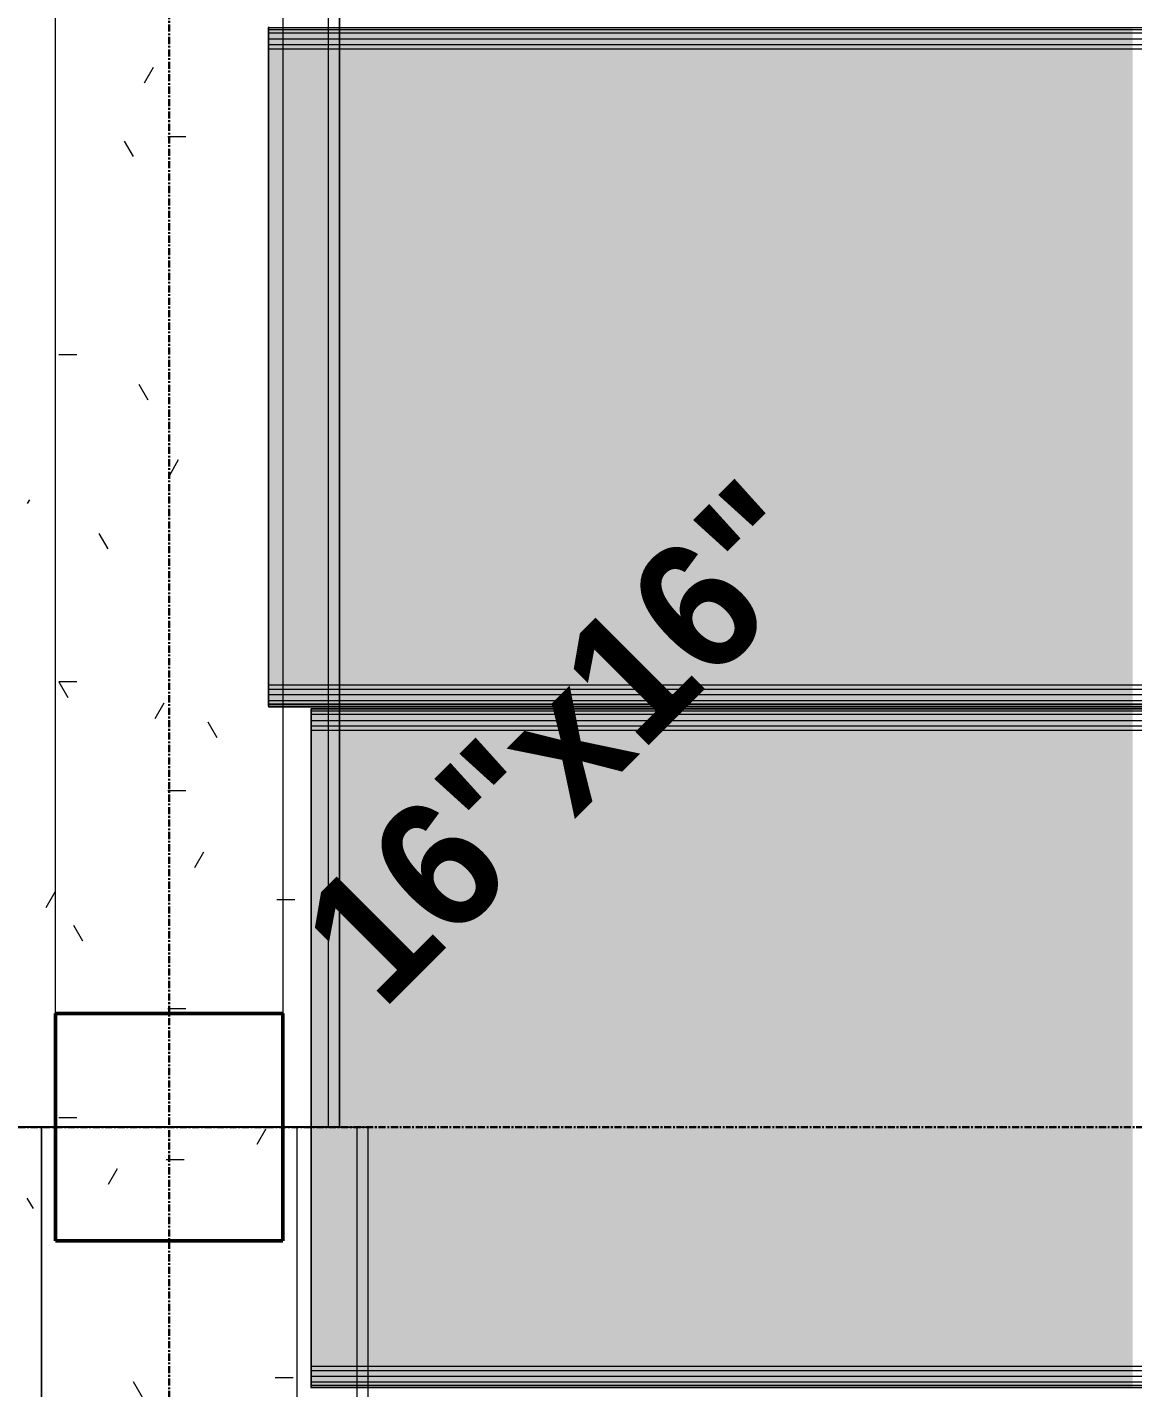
# Model space of a CAD drawing. Header units: inches. Extents: x -4126 to 627, y 9773 to 12338.
# Drawn here: x -2183.3 to -2105.4, y 10448.8 to 10544.7 of the extents above; entities that cross this region are included whole.
import ezdxf

# ---------------------------------------------------------------- set-up
doc = ezdxf.new("R2010")
doc.units = ezdxf.units.IN
doc.header["$MEASUREMENT"] = 0
doc.linetypes.add('Grid Line 1_2_', pattern=[0.875, 0.5, -0.125, 0.125, -0.125])
for name, color, linetype, lineweight in [('S-BEAM', 12, 'Continuous', 9), ('S-COLS', 52, 'Continuous', 9), ('S-COLS-IDEN', 171, 'Continuous', 30), ('S-GRID', 1, 'Continuous', 9)]:
    doc.layers.add(name, color=color, linetype=linetype, lineweight=lineweight)
doc.styles.add('Century Gothic_B', font='', dxfattribs={"height": 9})
doc.styles.get('Century Gothic_B').set_extended_font_data('Century Gothic', bold=True)
pattern_1 = [(0, (0, 0), (30.72, 7.68), [1.267, -21.773, 1.267, -21.773, -122.88]), (0, (0, 0), (30.72, 7.68), [-46.08, 1.267, -44.813, 1.267, -21.773, -53.76]), (0, (0, 0), (30.72, 7.68), [-115.2, 1.267, -14.093, 1.267, -37.133]), (120, (11.52, 3.84), (-22.011075, 22.7643004), [1.267, -21.773, 1.267, -21.773, -122.88]), (120, (11.52, 3.84), (-22.011075, 22.7643004), [-46.08, 1.267, -44.813, 1.267, -21.773, -53.76]), (120, (11.52, 3.84), (-22.011075, 22.7643004), [-115.2, 1.267, -14.093, 1.267, -37.133]), (240, (15.36, 19.2), (-8.708925, -30.4443004), [1.267, -21.773, 1.267, -21.773, -122.88]), (240, (15.36, 19.2), (-8.708925, -30.4443004), [-46.08, 1.267, -44.813, 1.267, -21.773, -53.76]), (240, (15.36, 19.2), (-8.708925, -30.4443004), [-115.2, 1.267, -14.093, 1.267, -37.133])]
pattern_2 = [(270, (-10317.189, -2173.324), (7.68, -30.72), [1.267, -21.773, 1.267, -21.773, -122.88]), (270, (-10317.189, -2173.324), (7.68, -30.72), [-46.08, 1.267, -44.813, 1.267, -21.773, -53.76]), (270, (-10317.189, -2173.324), (7.68, -30.72), [-115.2, 1.267, -14.093, 1.267, -37.133]), (30, (-10313.349, -2184.844), (22.7643004, 22.011075), [1.267, -21.773, 1.267, -21.773, -122.88]), (30, (-10313.349, -2184.844), (22.7643004, 22.011075), [-46.08, 1.267, -44.813, 1.267, -21.773, -53.76]), (30, (-10313.349, -2184.844), (22.7643004, 22.011075), [-115.2, 1.267, -14.093, 1.267, -37.133]), (150, (-10297.989, -2188.684), (-30.4443004, 8.708925), [1.267, -21.773, 1.267, -21.773, -122.88]), (150, (-10297.989, -2188.684), (-30.4443004, 8.708925), [-46.08, 1.267, -44.813, 1.267, -21.773, -53.76]), (150, (-10297.989, -2188.684), (-30.4443004, 8.708925), [-115.2, 1.267, -14.093, 1.267, -37.133])]

# ---------------------------------------------------------------- blocks, each defined once
blk = doc.blocks.new('034100 - Precast Structural Concrete - Column - Corbels - 16_x16_-1701985-FRAMING PLAN - 1ST FLOOR')
at = {"layer": 'S-COLS'}
for p, q in [((-8.906, 8.984), (-8.984, 8.984)), ((-8.984, 8.984), (-8.984, -7.016)), ((6.937, 8.984), (-8.906, 8.984)), ((7.016, 8.984), (6.937, 8.984)), ((7.016, -7.016), (7.016, 8.984)), ((-8.984, -7.016), (-8.906, -7.016)), ((-8.906, -7.016), (6.937, -7.016)), ((6.937, -7.016), (7.016, -7.016))]:
    blk.add_line(p, q, dxfattribs=at)
at = {"layer": 'S-COLS', "lineweight": 50}
for p, q in [((-8.984, -7.016), (-8.984, 8.984)), ((-8.984, 8.984), (-8.906, 8.984)), ((-8.906, 8.984), (6.937, 8.984)), ((6.937, 8.984), (7.016, 8.984)), ((7.016, 8.984), (7.016, -7.016)), ((-8.906, -7.016), (-8.984, -7.016)), ((6.937, -7.016), (-8.906, -7.016)), ((7.016, -7.016), (6.937, -7.016))]:
    blk.add_line(p, q, dxfattribs=at)
blk = doc.blocks.new('034100 - Precast Structural Concrete - Inverted Tee - IT 28IT32 _17_F _ 11_B SHELF_-1925191-FRAMING PLAN - 1ST FLOOR')
at = {"layer": 'S-BEAM'}
h = blk.add_hatch(dxfattribs=at)
h.set_pattern_fill('FP_36', color=256, style=0, pattern_type=2)
h.set_pattern_definition(pattern_2)
h.paths.add_polyline_path([(-150.039, -10), (-150.016, -10), (-150.039, -8)], flags=0)
h.paths.add_polyline_path([(-150.039, 8), (-150.016, 8), (-150.039, 10)], flags=0)
h.paths.add_polyline_path([(-150.016, 8), (-150.016, -8), (-142, -8), (-142, 8), (-142.079, 8)], flags=0)
h.paths.add_polyline_path([(142, 8), (142, -8), (150, -8), (150, 8), (142.079, 8)], flags=0)
h = blk.add_hatch(dxfattribs=at)
h.set_pattern_fill('FP_36', color=256, style=0, pattern_type=2)
h.set_pattern_definition(pattern_2)
h.paths.add_polyline_path([(-150.016, 10), (-150.016, 8), (-142, 8), (-142, -8), (-150.016, -8), (-150.016, -10), (-108.5, -10), (-108.5, -13.213), (-108.382, -13.213), (-108.341, -10), (-60.5, -10), (-60.5, -13.213), (-60.382, -13.213), (-60.341, -10), (-12.5, -10), (-12.5, -13.213), (-12.382, -13.213), (-12.341, -10), (35.5, -10), (35.5, -13.213), (35.618, -13.213), (35.659, -10), (83.5, -10), (83.5, -13.213), (83.618, -13.213), (83.659, -10), (131.5, -10), (131.5, -13.213), (131.618, -13.213), (131.659, -10), (150, -10), (150, -8), (142, -8), (142, 8), (150, 8), (150, 10), (-142.079, 10)], flags=0)
for p, q in [((150, 14), (150, 9)), ((150, 8), (150, 13.213)), ((-150.016, 9), (150, 9)), ((150, 9), (-150.016, 9)), ((150, 9), (150, 8)), ((150, 8), (150, -8)), ((150, -8), (150, 8)), ((150, -8), (150, -9)), ((150, -13.213), (150, -8)), ((150, -9), (-150.016, -9)), ((150, -9), (-150.016, -9)), ((150, -9), (150, -14)), ((150, -13.213), (-150.039, -13.213)), ((150, -14), (150, -13.213)), ((150, -14), (-150.039, -14)), ((150, -14), (-150.039, -14))]:
    blk.add_line(p, q, dxfattribs=at)
blk = doc.blocks.new('034100 - Precast Structural Concrete - Solid Plank - 12_-V214-FRAMING PLAN - 1ST FLOOR')
at = {"layer": 'S-BEAM', "transparency": 33554483}
for points in [[(4.213, 23.524), (5, 23.524), (5, 23.9), (0, 23.9), (0, 23.524)], [(0, 22.701), (5, 22.701), (5, 23.094), (0, 23.094)], [(60.875, 23.9), (60.875, 23.941), (5, 23.9)], [(4.213, -23.094), (5, -23.094), (5, -22.701), (0, -22.701), (0, -23.094)], [(4.213, -23.9), (5, -23.9), (5, -23.524), (0, -23.524), (0, -23.9), (3, -23.9)]]:
    blk.add_hatch(color=256, dxfattribs=at).paths.add_polyline_path(points, flags=0)
h = blk.add_hatch(color=256, dxfattribs=at)
h.paths.add_polyline_path([(4.213, -23.524), (5, -23.524), (5, -23.094), (0, -23.094), (0, -23.524)], flags=0)
h.paths.add_polyline_path([(5, -22.701), (5, 22.701), (0, 22.701), (0, -22.701), (4.213, -22.701)], flags=0)
h.paths.add_polyline_path([(5, 23.094), (5, 23.524), (0, 23.524), (0, 23.094), (4.213, 23.094)], flags=0)
h = blk.add_hatch(color=256, dxfattribs=at)
h.paths.add_polyline_path([(5, 23.524), (60.875, 23.524), (60.875, 23.9), (5, 23.9)], flags=0)
h.paths.add_polyline_path([(213, 23.524), (213, 23.9), (69.5, 23.9), (69.5, 23.524), (120.36, 23.524)], flags=0)
h = blk.add_hatch(color=256, dxfattribs=at)
h.paths.add_polyline_path([(69.5, -23.524), (213, -23.524), (213, -23.094), (69.5, -23.094)], flags=0)
h.paths.add_polyline_path([(5, -23.524), (60.875, -23.524), (60.875, -23.094), (5, -23.094)], flags=0)
h.paths.add_polyline_path([(213, -22.701), (213, 22.701), (69.5, 22.701), (69.5, -22.701), (120.36, -22.701)], flags=0)
h.paths.add_polyline_path([(60.875, -22.701), (60.875, 22.701), (5, 22.701), (5, -22.701)], flags=0)
h.paths.add_polyline_path([(120.36, 23.094), (213, 23.094), (213, 23.524), (69.5, 23.524), (69.5, 23.094)], flags=0)
h.paths.add_polyline_path([(5, 23.094), (60.875, 23.094), (60.875, 23.524), (5, 23.524)], flags=0)
h = blk.add_hatch(color=256, dxfattribs=at)
h.paths.add_polyline_path([(5, 22.701), (60.875, 22.701), (60.875, 23.094), (5, 23.094)], flags=0)
h.paths.add_polyline_path([(69.5, 22.701), (213, 22.701), (213, 23.094), (69.5, 23.094)], flags=0)
h = blk.add_hatch(color=256, dxfattribs=at)
h.paths.add_polyline_path([(5, -23.094), (60.875, -23.094), (60.875, -22.701), (5, -22.701)], flags=0)
h.paths.add_polyline_path([(213, -23.094), (213, -22.701), (69.5, -22.701), (69.5, -23.094), (120.36, -23.094)], flags=0)
h = blk.add_hatch(color=256, dxfattribs=at)
h.paths.add_polyline_path([(213, -23.9), (213, -23.524), (69.5, -23.524), (69.5, -23.9), (120.36, -23.9)], flags=0)
h.paths.add_polyline_path([(5, -23.9), (60.875, -23.9), (60.875, -23.524), (5, -23.524)], flags=0)
at = {"layer": 'S-BEAM'}
for p, q in [((0, 23.941), (0, 23.9)), ((0, 23.764), (0, 23.9)), ((0, 23.9), (0, 23.524)), ((0, 23.9), (5, 23.9)), ((0, 23.524), (0, 23.764)), ((0, 23.764), (5, 23.764)), ((0, 23.764), (5, 23.764)), ((0, 22.701), (0, 23.524)), ((0, 23.524), (0, -23.524)), ((0, 23.524), (5, 23.524)), ((0, 22.701), (0, 23.094)), ((0, 23.094), (0, 22.701)), ((0, 23.094), (5, 23.094)), ((0, 23.094), (5, 23.094)), ((5, 23.9), (213, 23.9)), ((5, 23.764), (213, 23.764)), ((5, 23.764), (213, 23.764)), ((5, 23.524), (213, 23.524)), ((5, 23.094), (213, 23.094)), ((5, 23.094), (213, 23.094)), ((0, 22.402), (0, 22.701)), ((0, 22.701), (5, 22.701)), ((0, -22.402), (0, 22.402)), ((0, 22.402), (5, 22.402)), ((5, 22.701), (213, 22.701)), ((5, 22.402), (213, 22.402)), ((0, -22.701), (0, -22.402)), ((0, -22.402), (5, -22.402)), ((0, -23.524), (0, -22.701)), ((0, -22.701), (0, -23.094)), ((0, -23.094), (0, -22.701)), ((0, -22.701), (5, -22.701)), ((5, -22.402), (213, -22.402)), ((5, -22.701), (213, -22.701)), ((0, -23.094), (5, -23.094)), ((0, -23.094), (5, -23.094)), ((0, -23.524), (0, -23.9)), ((0, -23.764), (0, -23.524)), ((5, -23.524), (0, -23.524)), ((0, -23.9), (0, -23.764)), ((5, -23.764), (0, -23.764)), ((0, -23.764), (5, -23.764)), ((0, -23.9), (0, -23.941)), ((0, -23.9), (5, -23.9)), ((0, -23.941), (5, -23.941)), ((5, -23.094), (213, -23.094)), ((5, -23.094), (213, -23.094)), ((213, -23.524), (5, -23.524)), ((213, -23.764), (5, -23.764)), ((5, -23.764), (213, -23.764)), ((5, -23.9), (213, -23.9)), ((5, -23.941), (213, -23.941))]:
    blk.add_line(p, q, dxfattribs=at)
blk = doc.blocks.new('034100 - Precast Structural Concrete - Solid Plank - 12_-1979040-FRAMING PLAN - 1ST FLOOR')
at = {"layer": 'S-BEAM', "transparency": 33554483}
for points in [[(1.213, 23.524), (2, 23.524), (2, 23.9), (0, 23.9), (0, 23.524)], [(1.213, 22.701), (2, 22.701), (2, 23.094), (0, 23.094), (0, 22.701)], [(57.875, 23.9), (57.875, 23.941), (2, 23.9)], [(1.213, -23.094), (4, -23.094), (4, -22.701), (0, -22.701), (0, -23.094)], [(3.213, -23.9), (4, -23.9), (4, -23.524), (0, -23.524), (0, -23.9)], [(4, -23.941), (4, -23.9), (3.213, -23.941)]]:
    blk.add_hatch(color=256, dxfattribs=at).paths.add_polyline_path(points, flags=0)
h = blk.add_hatch(color=256, dxfattribs=at)
h.paths.add_polyline_path([(3.213, -23.524), (4, -23.524), (4, -23.094), (0, -23.094), (0, -23.524), (1.213, -23.524)], flags=0)
h.paths.add_polyline_path([(1.213, -22.701), (4, -22.701), (4, -5.559), (0, -5.559), (0, -22.701)], flags=0)
h.paths.add_polyline_path([(0, -5.543), (2, -5.543), (2, 22.701), (0, 22.701), (0, 8.459)], flags=0)
h.paths.add_polyline_path([(2, 23.094), (2, 23.524), (0, 23.524), (0, 23.094), (1.213, 23.094)], flags=0)
h = blk.add_hatch(color=256, dxfattribs=at)
h.paths.add_polyline_path([(2, 23.524), (57.875, 23.524), (57.875, 23.9), (2, 23.9)], flags=0)
h.paths.add_polyline_path([(210, 23.524), (210, 23.9), (66.5, 23.9), (66.5, 23.524), (117.36, 23.524)], flags=0)
h = blk.add_hatch(color=256, dxfattribs=at)
h.paths.add_polyline_path([(4, -23.524), (57.875, -23.524), (57.875, -23.094), (4, -23.094)], flags=0)
h.paths.add_polyline_path([(66.5, -23.524), (210, -23.524), (210, -23.094), (66.5, -23.094)], flags=0)
h.paths.add_polyline_path([(117.36, -22.701), (210, -22.701), (210, 22.701), (66.5, 22.701), (66.5, -22.701)], flags=0)
h.paths.add_polyline_path([(4, -22.701), (57.875, -22.701), (57.875, 22.701), (2, 22.701), (2, -5.543), (4, -5.559)], flags=0)
h.paths.add_polyline_path([(57.875, 23.094), (57.875, 23.524), (2, 23.524), (2, 23.094)], flags=0)
h.paths.add_polyline_path([(117.36, 23.094), (210, 23.094), (210, 23.524), (66.5, 23.524), (66.5, 23.094)], flags=0)
h = blk.add_hatch(color=256, dxfattribs=at)
h.paths.add_polyline_path([(117.36, 22.701), (210, 22.701), (210, 23.094), (66.5, 23.094), (66.5, 22.701)], flags=0)
h.paths.add_polyline_path([(57.875, 22.701), (57.875, 23.094), (2, 23.094), (2, 22.701)], flags=0)
h = blk.add_hatch(color=256, dxfattribs=at)
h.paths.add_polyline_path([(117.36, -23.094), (210, -23.094), (210, -22.701), (66.5, -22.701), (66.5, -23.094)], flags=0)
h.paths.add_polyline_path([(57.875, -23.094), (57.875, -22.701), (4, -22.701), (4, -23.094)], flags=0)
h = blk.add_hatch(color=256, dxfattribs=at)
h.paths.add_polyline_path([(210, -23.9), (210, -23.524), (66.5, -23.524), (66.5, -23.9), (117.36, -23.9)], flags=0)
h.paths.add_polyline_path([(4, -23.9), (57.875, -23.9), (57.875, -23.524), (4, -23.524)], flags=0)
at = {"layer": 'S-BEAM'}
for p, q in [((0, 23.941), (0, 23.9)), ((0, 23.941), (2, 23.941)), ((0, 23.764), (0, 23.9)), ((0, 23.9), (0, 23.524)), ((0, 23.9), (2, 23.9)), ((0, 23.524), (0, 23.764)), ((0, 23.764), (2, 23.764)), ((0, 23.764), (2, 23.764)), ((0, 22.701), (0, 23.524)), ((0, 23.524), (0, -5.543)), ((0, 23.524), (2, 23.524)), ((0, 22.701), (0, 23.094)), ((0, 23.094), (0, 22.701)), ((0, 23.094), (2, 23.094)), ((0, 23.094), (2, 23.094)), ((2, 23.941), (210, 23.941)), ((2, 23.9), (210, 23.9)), ((2, 23.764), (210, 23.764)), ((2, 23.764), (210, 23.764)), ((2, 23.524), (210, 23.524)), ((2, 23.094), (210, 23.094)), ((2, 23.094), (210, 23.094)), ((0, 22.402), (0, 22.701)), ((0, 22.701), (2, 22.701)), ((0, -5.543), (0, 22.402)), ((0, 22.402), (2, 22.402)), ((2, 22.701), (210, 22.701)), ((2, 22.402), (210, 22.402)), ((0, -22.402), (0, -5.559)), ((0, -5.559), (0, -23.524)), ((0, -22.701), (0, -22.402)), ((0, -22.402), (4, -22.402)), ((0, -23.524), (0, -22.701)), ((0, -22.701), (0, -23.094)), ((0, -23.094), (0, -22.701)), ((0, -22.701), (4, -22.701)), ((4, -22.402), (210, -22.402)), ((4, -22.701), (210, -22.701)), ((0, -23.094), (4, -23.094)), ((0, -23.094), (4, -23.094)), ((0, -23.524), (0, -23.9)), ((0, -23.764), (0, -23.524)), ((4, -23.524), (0, -23.524)), ((0, -23.9), (0, -23.764)), ((4, -23.764), (0, -23.764)), ((0, -23.764), (4, -23.764)), ((0, -23.9), (0, -23.941)), ((0, -23.9), (4, -23.9)), ((4, -23.094), (210, -23.094)), ((4, -23.094), (210, -23.094)), ((210, -23.524), (4, -23.524)), ((210, -23.764), (4, -23.764)), ((4, -23.764), (210, -23.764)), ((4, -23.9), (210, -23.9))]:
    blk.add_line(p, q, dxfattribs=at)

msp = doc.modelspace()

# ---------------------------------------------------------------- hatches: boundary and pattern name
at = {"layer": 'S-BEAM'}
h = msp.add_hatch(dxfattribs=at)
h.set_pattern_fill('FP_3', color=256, style=0, pattern_type=2)
h.set_pattern_definition(pattern_1)
h.paths.add_polyline_path([(-2163.324, 10467.205), (-2163.324, 10496.689), (-2162.111, 10496.689), (-2162.111, 10496.808), (-2166.324, 10496.849), (-2166.324, 10544.689), (-2162.111, 10544.689), (-2162.111, 10544.808), (-2166.324, 10544.849), (-2166.324, 10592.689), (-2162.111, 10592.689), (-2162.111, 10592.808), (-2166.324, 10592.849), (-2166.324, 10640.689), (-2162.111, 10640.689), (-2162.111, 10640.808), (-2166.324, 10640.849), (-2166.324, 10688.689), (-2162.111, 10688.689), (-2162.111, 10688.808), (-2166.324, 10688.849), (-2166.324, 10736.689), (-2162.111, 10736.689), (-2162.111, 10736.808), (-2166.324, 10736.849), (-2166.324, 10784.689), (-2162.111, 10784.689), (-2162.111, 10784.808), (-2166.324, 10784.849), (-2166.324, 10813.864), (-2183.324, 10813.864), (-2183.324, 10467.205), (-2181.324, 10467.205), (-2181.324, 10475.189), (-2165.324, 10475.189), (-2165.324, 10467.205)], flags=0)
h.paths.add_polyline_path([(-2183.324, 10822.489), (-2166.324, 10822.489), (-2166.324, 10831.189), (-2181.324, 10831.189), (-2181.324, 10839.174), (-2183.324, 10839.174), (-2183.324, 10825.651)], flags=0)
h.paths.add_polyline_path([(-2165.324, 10832.689), (-2162.111, 10832.689), (-2162.111, 10832.808), (-2165.324, 10832.808)], flags=0)
h = msp.add_hatch(dxfattribs=at)
h.set_pattern_fill('FP_3', color=256, style=0, pattern_type=2)
h.set_pattern_definition(pattern_1)
h.paths.add_polyline_path([(-2173.308, 10467.205), (-2165.324, 10467.205), (-2165.324, 10475.189), (-2181.324, 10475.189), (-2181.324, 10467.205), (-2181.032, 10467.205)], flags=0)
h.paths.add_polyline_path([(-2181.324, 10831.189), (-2166.324, 10831.189), (-2166.324, 10832.689), (-2165.324, 10832.689), (-2165.324, 10832.808), (-2166.324, 10832.849), (-2166.324, 10839.174), (-2181.324, 10839.174), (-2181.324, 10831.268)], flags=0)
h = msp.add_hatch(dxfattribs=at)
h.set_pattern_fill('FP_31', color=256, style=0, pattern_type=2)
h.set_pattern_definition([(0, (-1136.556, 0), (21.722, 7.68), [0.896, -15.396, 0.896, -15.396, -86.889]), (0, (-1136.556, 0), (21.722, 7.68), [-32.583, 0.896, -31.687, 0.896, -15.396, -38.014]), (0, (-1136.556, 0), (21.722, 7.68), [-81.459, 0.896, -9.965, 0.896, -26.257]), (112.208, (-1128.41, 3.84), (-15.564615, 22.7637026), [1.185, -20.367, 1.185, -20.367, -114.944]), (112.208, (-1128.41, 3.84), (-15.564615, 22.7637026), [-43.104, 1.185, -41.919, 1.185, -20.367, -50.288]), (112.208, (-1128.41, 3.84), (-15.564615, 22.7637026), [-107.76, 1.185, -13.183, 1.185, -34.735]), (247.792, (-1125.694, 19.2), (-6.15808, -30.444899), [1.185, -20.367, 1.185, -20.367, -114.944]), (247.792, (-1125.694, 19.2), (-6.15808, -30.444899), [-43.104, 1.185, -41.919, 1.185, -20.367, -50.288]), (247.792, (-1125.694, 19.2), (-6.15808, -30.444899), [-107.76, 1.185, -13.183, 1.185, -34.735])])
h.paths.add_polyline_path([(-2162.111, 10496.689), (-2161.324, 10496.689), (-2161.324, 10496.808), (-2162.111, 10496.808)], flags=0)
h.paths.add_polyline_path([(-2162.111, 10544.689), (-2161.324, 10544.689), (-2161.324, 10544.808), (-2162.111, 10544.808)], flags=0)
h.paths.add_polyline_path([(-2162.111, 10592.689), (-2161.324, 10592.689), (-2161.324, 10592.808), (-2162.111, 10592.808)], flags=0)
h.paths.add_polyline_path([(-2162.111, 10640.689), (-2161.324, 10640.689), (-2161.324, 10640.808), (-2162.111, 10640.808)], flags=0)
h.paths.add_polyline_path([(-2162.111, 10688.689), (-2161.324, 10688.689), (-2161.324, 10688.808), (-2162.111, 10688.808)], flags=0)
h.paths.add_polyline_path([(-2162.111, 10736.689), (-2161.324, 10736.689), (-2161.324, 10736.808), (-2162.111, 10736.808)], flags=0)
h.paths.add_polyline_path([(-2161.324, 10784.689), (-2161.324, 10784.808), (-2162.111, 10784.808), (-2162.111, 10784.689)], flags=0)
h.paths.add_polyline_path([(-2162.111, 10832.689), (-2161.324, 10832.689), (-2161.324, 10832.808), (-2162.111, 10832.808)], flags=0)

# ---------------------------------------------------------------- linework, layer by layer
for p, q in [((-2162.111, 10467.205), (-2162.111, 10839.174)), ((-2161.324, 10839.174), (-2161.324, 10467.205)), ((-2181.324, 10475.189), (-2181.324, 10819.924)), ((-2181.324, 10475.189), (-2181.324, 10819.924)), ((-2165.324, 10819.924), (-2165.324, 10475.189)), ((-2161.324, 10467.205), (-2161.324, 10819.924)), ((-2165.324, 10544.648), (-2165.324, 10544.273)), ((-2165.324, 10544.273), (-2165.324, 10543.843)), ((-2165.324, 10543.843), (-2165.324, 10543.449)), ((-2165.324, 10543.449), (-2165.324, 10498.048)), ((-2165.324, 10498.048), (-2165.324, 10497.654)), ((-2165.324, 10497.654), (-2165.324, 10497.224)), ((-2165.324, 10497.224), (-2165.324, 10496.849)), ((-2165.324, 10496.808), (-2165.324, 10475.189)), ((-2181.324, 10467.205), (-2181.324, 10475.189)), ((-2181.324, 10467.205), (-2181.324, 10475.189)), ((-2165.324, 10475.189), (-2165.324, 10467.205)), ((-2165.324, 10475.189), (-2165.324, 10467.205)), ((-2181.324, 10467.205), (-2185.324, 10467.205)), ((-2184.536, 10467.205), (-2181.324, 10467.205)), ((-2165.324, 10467.205), (-2181.324, 10467.205)), ((-2181.324, 10467.205), (-2165.324, 10467.205)), ((-2165.324, 10467.205), (-2162.111, 10467.205)), ((-2161.324, 10467.205), (-2165.324, 10467.205)), ((-2162.111, 10467.205), (-2161.324, 10467.205))]:
    msp.add_line(p, q, dxfattribs=at)
at = {"layer": 'S-GRID', "linetype": 'Grid Line 1_2_', "lineweight": 30}
for p, q in [((-2173.324, 9772.61), (-2173.324, 12288.555)), ((-1814.206, 10467.189), (-4076.95, 10467.189))]:
    msp.add_line(p, q, dxfattribs=at)

# ---------------------------------------------------------------- block references
at = {"layer": 'S-BEAM'}
for name, p in [('034100 - Precast Structural Concrete - Solid Plank - 12_-V214-FRAMING PLAN - 1ST FLOOR', (-2166.324, 10520.748)), ('034100 - Precast Structural Concrete - Solid Plank - 12_-1979040-FRAMING PLAN - 1ST FLOOR', (-2163.324, 10472.748))]:
    msp.add_blockref(name, p, dxfattribs=at)
at = {"layer": 'S-BEAM', "rotation": 89.99999999999991}
msp.add_blockref('034100 - Precast Structural Concrete - Inverted Tee - IT 28IT32 _17_F _ 11_B SHELF_-1925191-FRAMING PLAN - 1ST FLOOR', (-2173.324, 10317.189), dxfattribs=at)
at = {"layer": 'S-COLS', "rotation": 270.0000000000118}
msp.add_blockref('034100 - Precast Structural Concrete - Column - Corbels - 16_x16_-1701985-FRAMING PLAN - 1ST FLOOR', (-2174.308, 10466.205), dxfattribs=at)

# ---------------------------------------------------------------- texts
at = {"layer": 'S-COLS-IDEN', "lineweight": 9, "insert": (-2164.676, 10481.691), "char_height": 9, "width": 54.843, "attachment_point": 1, "rotation": 45, "style": 'Century Gothic_B'}
msp.add_mtext('16"x16"', dxfattribs=at)

doc.saveas('drawing.dxf')
